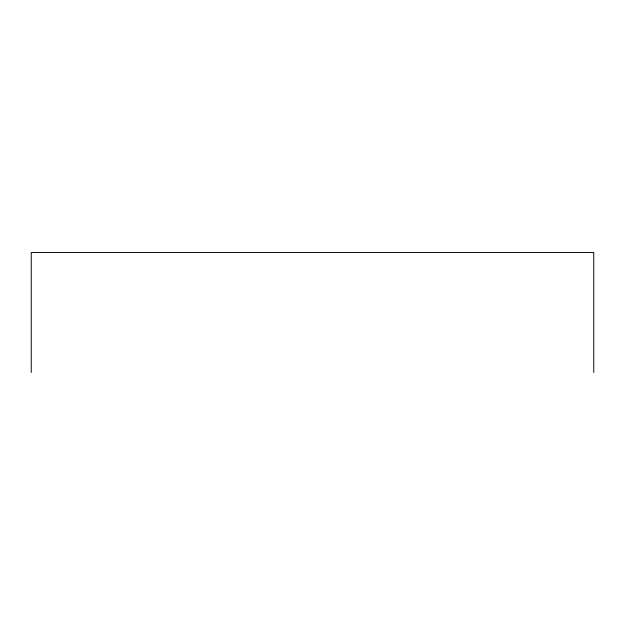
<?xml version="1.0" encoding="UTF-8"?>
<svg xmlns="http://www.w3.org/2000/svg" width="625" height="625" viewBox="0 0 625 625"><rect width="100%" height="100%" fill="white"/><g stroke="black" fill="none" stroke-linecap="round" stroke-linejoin="round"><path stroke-width="0.94" d="M593.75 372.461L593.75 252.539L31.25 252.539L31.25 372.461"/></g></svg>
